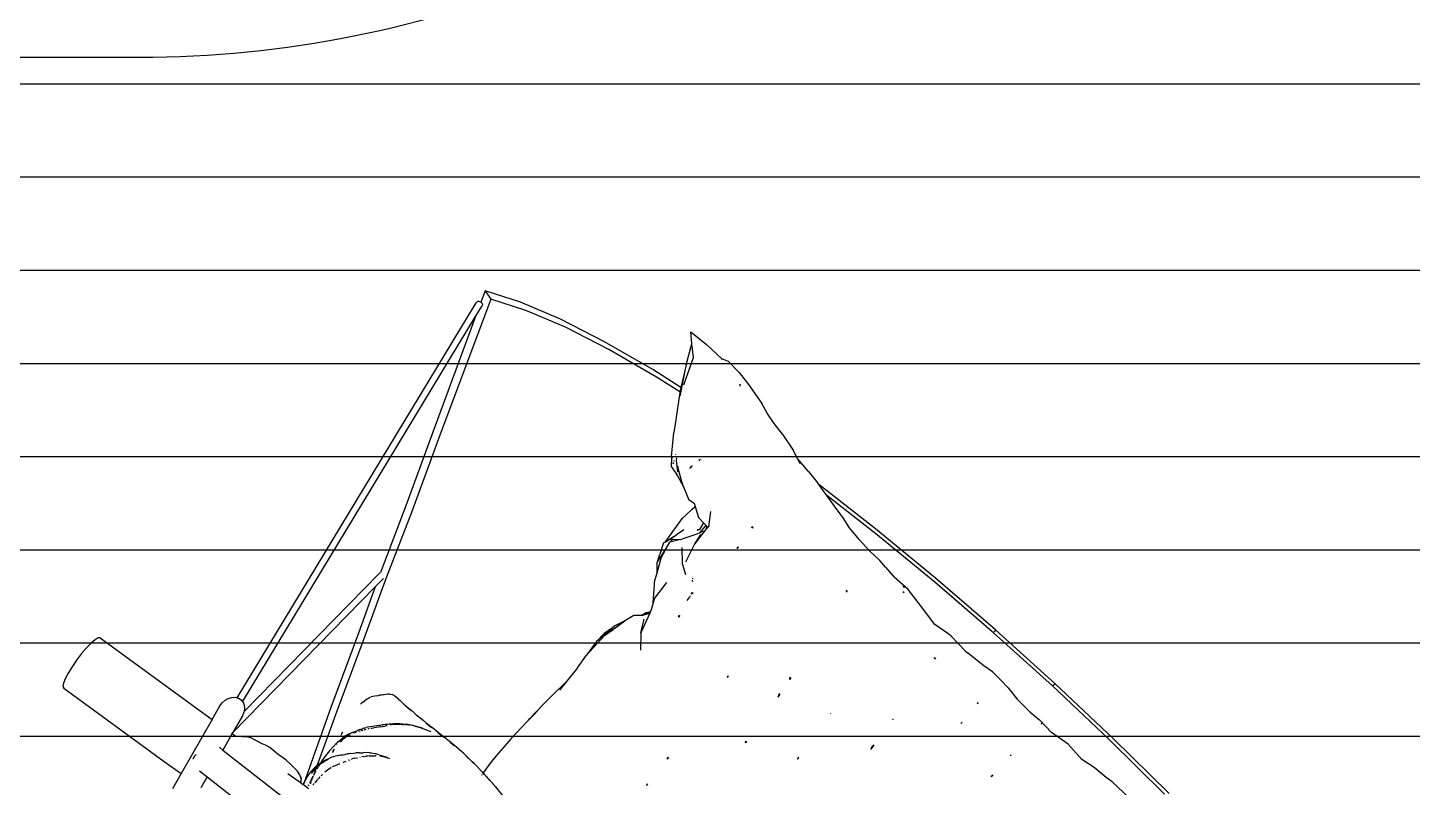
# Model space of a CAD drawing. Header units: millimetres. Extents: x -12551121 to 353735, y 112272 to 285506.
# Drawn here: x 95180 to 96573, y 175917 to 176681 of the extents above; entities that cross this region are included whole.
import ezdxf

# ---------------------------------------------------------------- set-up
doc = ezdxf.new("R2010")
doc.units = ezdxf.units.MM
doc.header["$MEASUREMENT"] = 0
doc.layers.add('+AT9-HATCH', color=8, linetype='Continuous')
doc.layers.add('+AT9_Hardscape', color=1, linetype='Continuous')

# ---------------------------------------------------------------- blocks, each defined once
blk = doc.blocks.new('hammock')
at = {"layer": '+AT9_Hardscape', "color": 1}
for p, q in [((-1014.5, -608), (-1018.7, -619.2)), ((-978.9, -619.4), (-1014.5, -608)), ((-1014.5, -608), (-1008.6, -616.5)), ((-1263.8, -1017.4), (-1023.4, -619.9)), ((-1008.6, -616.5), (-1061.3, -757)), ((-1024.1, -633.8), (-1017.6, -623.2)), ((-1023.4, -619.9), (-1023, -619.3)), ((-1023, -619.3), (-1022.3, -618.8)), ((-1022.3, -618.8), (-1021.6, -618.5)), ((-1021.6, -618.5), (-1020.7, -618.5)), ((-1020.7, -618.5), (-1019.9, -618.6)), ((-1019.9, -618.6), (-1019.1, -618.9)), ((-1019.1, -618.9), (-1018.7, -619.2)), ((-1018.7, -619.2), (-1018.4, -619.4)), ((-1018.4, -619.4), (-1017.8, -620.1)), ((-1017.8, -620.1), (-1017.4, -620.9)), ((-1017.3, -622.4), (-1017.6, -623.2)), ((-1017.4, -620.9), (-1017.3, -621.6)), ((-1017.3, -621.6), (-1017.3, -622.4)), ((-973.4, -627.8), (-1008.6, -616.5)), ((-938.8, -636.4), (-978.9, -619.4)), ((-1258.4, -1021.4), (-1024.1, -633.8)), ((-1024.1, -633.8), (-1067.1, -750)), ((-933.8, -644.6), (-973.4, -627.8)), ((-894.3, -659.1), (-938.8, -636.4)), ((-889.9, -667), (-933.8, -644.6)), ((-807.7, -649.3), (-791.9, -661.8)), ((-806.4, -661.3), (-807.7, -649.3)), ((-845.8, -687.2), (-894.3, -659.1)), ((-842, -694.7), (-889.9, -667)), ((-812.2, -682.5), (-806.4, -661.3)), ((-805, -675.1), (-806.4, -661.3)), ((-791.9, -661.8), (-776.7, -676.1)), ((-814.6, -702.4), (-805, -675.1)), ((-776.9, -676.1), (-776.8, -676.1)), ((-776.8, -676.1), (-776.2, -677.2)), ((-776.7, -676.1), (-769.9, -678.8)), ((-776.7, -676.1), (-776.1, -677.2)), ((-758.9, -690.2), (-769.9, -678.8)), ((-817.5, -705.2), (-845.8, -687.2)), ((-818.6, -709.7), (-842, -694.7)), ((-813.2, -686.9), (-818.5, -713.8)), ((-813.2, -686.9), (-817.5, -705.2)), ((-812.2, -682.5), (-813.2, -686.5)), ((-813.2, -686.5), (-813.2, -686.9)), ((-758.9, -690.2), (-749.6, -702.2)), ((-818.7, -710.1), (-823.1, -739.6)), ((-818.6, -709.7), (-818.7, -710.1)), ((-817.5, -705.2), (-818.6, -709.7)), ((-758.3, -703.3), (-758.4, -703.7)), ((-758, -703.6), (-758.4, -703.7)), ((-758.1, -701.8), (-758.3, -703.3)), ((-758.3, -703.3), (-758, -703.6)), ((-758, -703.6), (-758.1, -701.8)), ((-749.6, -702.2), (-736.3, -721.3)), ((-730.7, -731), (-736.3, -721.3)), ((-723.6, -741.4), (-730.7, -731)), ((-1067.1, -750), (-1094.3, -824.4)), ((-827.1, -774.7), (-824.6, -750.4)), ((-823.1, -739.6), (-824.6, -750.4)), ((-715.4, -752.3), (-723.6, -741.4)), ((-1061.3, -757), (-1088.6, -830.9)), ((-715.4, -752.3), (-715.4, -752.4)), ((-715.1, -752.7), (-715.4, -752.3)), ((-715.1, -752.7), (-715.4, -752.4)), ((-715.4, -752.4), (-715.3, -752.5)), ((-715.1, -752.7), (-715.3, -752.5)), ((-715.1, -752.7), (-704.6, -768.1)), ((-827.1, -775.9), (-827.5, -784.6)), ((-827.1, -774.7), (-827.1, -775.9)), ((-826.3, -777.1), (-827.1, -774.7)), ((-827.1, -774.7), (-826.7, -776.3)), ((-826.7, -776.3), (-827.1, -775.9)), ((-826.3, -777.1), (-826.7, -776.3)), ((-824.6, -779), (-824.5, -778.6)), ((-824.2, -779.1), (-824.3, -779.4)), ((-822.6, -772.7), (-822.5, -772.3)), ((-822.2, -774.9), (-822.4, -775.4)), ((-822.1, -775.9), (-822.3, -777.5)), ((-821.8, -777.8), (-822.3, -777.7)), ((-822.3, -777.7), (-821.8, -777.8)), ((-822.2, -778.4), (-821, -789.9)), ((-798.9, -779.1), (-798.8, -777.7)), ((-798.1, -776.9), (-797.9, -777.6)), ((-700.2, -776.6), (-704.6, -768.1)), ((-689.4, -789.3), (-700.2, -776.6)), ((-697.5, -781.9), (-700.2, -776.6)), ((-827.5, -784.6), (-823.3, -790.5)), ((-825.6, -781.9), (-825.4, -781.6)), ((-825.4, -781.8), (-825.5, -782.1)), ((-825.2, -780.9), (-825.2, -780.7)), ((-825.1, -781.1), (-825.1, -781.2)), ((-823.6, -789.5), (-823.5, -789.6)), ((-823.3, -790.5), (-821, -794.1)), ((-821.7, -791.9), (-821.7, -791.9)), ((-821.3, -792.4), (-821, -792.8)), ((-821, -793.8), (-821.1, -793.7)), ((-821, -784.4), (-821, -785.9)), ((-821, -784.4), (-820.8, -784.9)), ((-820.8, -786), (-821, -785.9)), ((-820.8, -784.9), (-820.8, -786)), ((-820.8, -784.9), (-820.5, -786.1)), ((-820.8, -786), (-820.8, -786.4)), ((-820.5, -786.1), (-820.8, -786)), ((-820.5, -786.1), (-820.2, -787.4)), ((-820.2, -787.4), (-817, -799.8)), ((-808.6, -786.4), (-808.2, -785.6)), ((-808.3, -786.3), (-808.6, -786.4)), ((-808.2, -785.6), (-808.3, -786.3)), ((-807.9, -785.9), (-808.3, -786.3)), ((-806.5, -784.6), (-808.2, -785.6)), ((-808.2, -785.6), (-807.9, -785.9)), ((-806.4, -784.6), (-807.9, -785.9)), ((-807, -784.6), (-806.5, -784.6)), ((-806.5, -784.2), (-806.1, -784.4)), ((-806.1, -784.4), (-806.5, -784.6)), ((-806.5, -784.6), (-806.4, -784.6)), ((-806, -784.3), (-806.4, -784.1)), ((-806.1, -784.4), (-806.4, -784.6)), ((-689.4, -789.3), (-679.7, -801.6)), ((-821, -794.1), (-814.8, -805.3)), ((-817, -799.8), (-814.8, -805.3)), ((-814.8, -805.3), (-809.6, -818.2)), ((-678.7, -802.9), (-679.7, -801.6)), ((-621.9, -847.3), (-678.7, -802.9)), ((-671.7, -812.6), (-678.7, -802.9)), ((-803.9, -822.3), (-809.6, -818.2)), ((-670.8, -813.8), (-671.7, -812.6)), ((-621.6, -852.3), (-670.8, -813.8)), ((-663.1, -824.6), (-670.8, -813.8)), ((-1094.3, -824.4), (-1119.7, -891.3)), ((-1088.6, -830.9), (-1113.9, -896.6)), ((-811.9, -832.9), (-816, -836.7)), ((-806.1, -827.5), (-811.9, -832.9)), ((-806.1, -827.5), (-803.7, -825.3)), ((-803.7, -825.3), (-804, -826.3)), ((-803.9, -822.3), (-803.4, -823.9)), ((-803.4, -823.9), (-803.7, -825.3)), ((-803.7, -825.3), (-803.2, -824.8)), ((-803.4, -823.9), (-803.2, -824.8)), ((-803.2, -824.8), (-800, -836.1)), ((-787.8, -829.9), (-789.9, -845.3)), ((-654.4, -836.2), (-663.1, -824.6)), ((-828.1, -853.4), (-816, -836.7)), ((-814.6, -848.5), (-822.1, -853.3)), ((-801, -848.2), (-798.8, -848.1)), ((-801, -848.2), (-800.8, -848.6)), ((-798.8, -848.1), (-800.8, -848.6)), ((-800.8, -848.6), (-800.6, -848.9)), ((-798.8, -848.1), (-800.6, -848.9)), ((-794.9, -841.4), (-800, -836.1)), ((-794.9, -841.4), (-798.8, -848.1)), ((-798.6, -851.4), (-792.9, -844.6)), ((-798.6, -851.4), (-792.9, -844.6)), ((-793.5, -849.5), (-798.6, -851.4)), ((-793.5, -849.5), (-797.3, -853.9)), ((-792.8, -843.4), (-794.9, -841.4)), ((-792.4, -848.2), (-793.5, -849.5)), ((-792.8, -843.4), (-792.9, -844.6)), ((-792.9, -844.6), (-792.3, -843.9)), ((-792.9, -844.6), (-792.9, -844.6)), ((-792.3, -843.9), (-792.8, -843.4)), ((-791.5, -844.8), (-792.4, -848.2)), ((-790.4, -845.9), (-792.4, -848.2)), ((-791.5, -844.8), (-792.3, -843.9)), ((-790.4, -845.9), (-791.5, -844.8)), ((-789.9, -845.3), (-790.4, -845.9)), ((-745.7, -844.9), (-746.5, -846.2)), ((-745.5, -846.7), (-746.5, -846.2)), ((-745.7, -844.9), (-745.5, -846.7)), ((-648.1, -846.4), (-654.4, -836.2)), ((-638.2, -858), (-648.1, -846.4)), ((-561.6, -896.9), (-621.9, -847.3)), ((-835, -861.6), (-838.6, -872.8)), ((-835, -861.6), (-833, -860.4)), ((-833.1, -860.5), (-833, -860.4)), ((-833, -860.4), (-822.1, -853.3)), ((-833, -860.4), (-828.1, -853.4)), ((-832.3, -867.3), (-828.7, -860.9)), ((-825, -855.3), (-830.5, -859)), ((-828.7, -860.9), (-826.1, -858)), ((-818, -858.2), (-828.7, -860.9)), ((-828.4, -857.7), (-825.9, -857.7)), ((-826.1, -858), (-825.9, -857.7)), ((-826.1, -858), (-825.8, -857.7)), ((-825.9, -857.7), (-818, -858.2)), ((-825.8, -857.7), (-818, -858.2)), ((-818, -858.2), (-815.7, -857.6)), ((-801.7, -852.6), (-815.7, -857.6)), ((-812.7, -880.7), (-803.7, -862.5)), ((-803.7, -862.5), (-797.6, -853.1)), ((-797.3, -853.9), (-803.7, -862.5)), ((-798.6, -851.4), (-801.7, -852.6)), ((-798.6, -851.4), (-798.6, -851.4)), ((-627.9, -869.4), (-638.2, -858)), ((-562.3, -901), (-621.6, -852.3)), ((-837.9, -877.3), (-841.9, -891.9)), ((-841.2, -880.5), (-832.3, -867.3)), ((-841.2, -880.5), (-838.6, -872.8)), ((-837.9, -877.3), (-832.3, -867.3)), ((-816.5, -866.1), (-816.4, -882.3)), ((-760.1, -865.6), (-761.3, -867.3)), ((-760, -866.2), (-761.3, -867.3)), ((-759.6, -865.8), (-760.1, -865.6)), ((-760, -866.2), (-760.1, -865.6)), ((-759.6, -865.8), (-760, -866.2)), ((-617.3, -879.3), (-627.9, -869.4)), ((-1120.4, -891.7), (-1119.7, -891.3)), ((-841.7, -881.2), (-841.9, -891.9)), ((-841.7, -881.2), (-841.2, -880.5)), ((-816.4, -882.3), (-812.9, -893.3)), ((-611.9, -885.9), (-617.3, -879.3)), ((-611.9, -885.9), (-603.2, -896.1)), ((-1257, -1031.2), (-1121, -892.3)), ((-1113.9, -896.6), (-1136.6, -958.2)), ((-1125, -905.8), (-1116.6, -897.3)), ((-1121, -892.3), (-1120.4, -891.7)), ((-845.3, -921.8), (-843.7, -898.6)), ((-832.2, -901.4), (-844, -917.2)), ((-841.9, -891.9), (-843.7, -898.6)), ((-805.9, -896.6), (-806, -896.6)), ((-805.9, -897.1), (-806, -897.6)), ((-806, -899.9), (-805.9, -899.1)), ((-805.9, -900.2), (-806, -900.3)), ((-805.9, -895), (-805.9, -895)), ((-588.8, -908.4), (-603.2, -896.1)), ((-502.8, -952.3), (-562.3, -901)), ((-501.2, -949.1), (-561.6, -896.9)), ((-1268.3, -1052.2), (-1125, -905.8)), ((-1125, -905.8), (-1141.9, -952.4)), ((-844, -917.2), (-845.3, -921.8)), ((-811.3, -919.5), (-809.1, -916.8)), ((-808.6, -916.1), (-809.7, -917.1)), ((-808.4, -915.9), (-808.3, -914.9)), ((-807.2, -913.2), (-806, -911.3)), ((-806, -912.5), (-807.2, -913.2)), ((-806, -911.3), (-805.4, -911.9)), ((-806, -912.5), (-806, -911.3)), ((-805.4, -911.9), (-806, -912.5)), ((-651.3, -909.1), (-650.4, -909.9)), ((-651.2, -909.6), (-650.4, -910.2)), ((-650.4, -910.3), (-651.2, -909.7)), ((-650.4, -911), (-651.2, -910.5)), ((-594.3, -910.5), (-593, -911.3)), ((-593.9, -905.3), (-592.9, -906.5)), ((-592.9, -905.9), (-593.9, -905.3)), ((-592.9, -905.9), (-592.9, -906.5)), ((-575.5, -926), (-588.8, -908.4)), ((-848.9, -932.4), (-857.8, -952)), ((-852.8, -931.8), (-854.8, -933.4)), ((-850.2, -931.8), (-854.8, -933.4)), ((-849.3, -931.3), (-852.8, -931.8)), ((-852.4, -933.4), (-850.2, -931.8)), ((-852.4, -933.4), (-848.9, -932.4)), ((-849.3, -931.3), (-849.7, -931.6)), ((-849.7, -931.6), (-848.5, -931.4)), ((-848.1, -930.6), (-849.3, -931.3)), ((-848.4, -931.2), (-849.3, -931.3)), ((-848.5, -931.4), (-848.9, -932.4)), ((-848.4, -931.2), (-848.5, -931.4)), ((-848.1, -930.6), (-848.4, -931.2)), ((-847.4, -928.9), (-848.1, -930.6)), ((-845.3, -921.8), (-847.4, -928.9)), ((-562.1, -943.5), (-575.5, -926)), ((-883.9, -945.1), (-886.3, -947.1)), ((-885.3, -946.4), (-885.4, -946.5)), ((-885, -948), (-880.6, -944.8)), ((-884.6, -947.8), (-880.4, -944.7)), ((-874, -939.9), (-883.9, -945.1)), ((-880.6, -944.8), (-874, -939.9)), ((-880.6, -944.8), (-880.4, -944.7)), ((-880.4, -944.7), (-874.1, -940.1)), ((-873.8, -940), (-874.1, -940.1)), ((-874, -939.9), (-873.8, -940)), ((-864.8, -934.7), (-873.8, -940)), ((-858, -934.6), (-864.8, -934.7)), ((-854.8, -933.4), (-858, -934.6)), ((-856.6, -934.6), (-858, -934.6)), ((-857.8, -952), (-854.6, -938.3)), ((-856.6, -934.6), (-855.8, -934.4)), ((-854.8, -933.4), (-855.8, -934.4)), ((-855.8, -934.4), (-852.4, -933.4)), ((-818.9, -934.7), (-820.4, -935.2)), ((-820.4, -935.2), (-819.2, -936.1)), ((-818.9, -934.7), (-819.2, -936.1)), ((-549.2, -952.8), (-562.1, -943.5)), ((-1406.8, -958.9), (-1410.8, -962.3)), ((-1403.7, -957), (-1406.8, -958.9)), ((-1401.7, -956.9), (-1403.7, -957)), ((-1401.7, -956.9), (-1301, -1030.4)), ((-1141.9, -952.4), (-1169.6, -1027.1)), ((-1136.6, -958.2), (-1163.7, -1030.7)), ((-912.5, -974.4), (-894.3, -954.8)), ((-902.5, -960.6), (-912.5, -974.4)), ((-886.3, -947.1), (-902.5, -960.6)), ((-894.7, -952.7), (-902.5, -960.6)), ((-886.3, -947.1), (-894.7, -952.7)), ((-894.3, -954.8), (-893.3, -954.1)), ((-893.3, -954.1), (-885.7, -948.6)), ((-893.3, -954.1), (-885.9, -948.7)), ((-889.3, -950.2), (-889.4, -950.3)), ((-889.2, -950.2), (-889.3, -950.2)), ((-888.9, -949.9), (-889.2, -950)), ((-889.1, -950.1), (-889.2, -950.2)), ((-888.4, -949.3), (-888.1, -949.1)), ((-887.2, -948.2), (-887.7, -948.7)), ((-885.9, -948.7), (-885.7, -948.5)), ((-885.7, -948.6), (-885.9, -948.7)), ((-885.7, -948.5), (-885, -948)), ((-885.5, -948.4), (-885.7, -948.5)), ((-885.7, -948.6), (-885.5, -948.4)), ((-885.7, -948.6), (-885.7, -948.6)), ((-885.4, -948.4), (-885.5, -948.4)), ((-885.4, -948.4), (-884.7, -947.9)), ((-884.7, -947.9), (-885, -948)), ((-884.6, -947.8), (-884.7, -947.9)), ((-857.8, -952), (-858.2, -969.6)), ((-545.6, -955.4), (-549.2, -952.8)), ((-545.6, -955.4), (-531.5, -970.1)), ((-443.9, -1005.4), (-502.8, -952.3)), ((-501.2, -949.1), (-502.4, -951.5)), ((-441.3, -1003.1), (-501.2, -949.1)), ((-1420.4, -972.9), (-1425.4, -979.4)), ((-1415.5, -967.1), (-1420.4, -972.9)), ((-1410.8, -962.3), (-1415.5, -967.1)), ((-921.6, -987.4), (-912.5, -974.4)), ((-531.5, -970.1), (-529.3, -972.3)), ((-531.5, -970.1), (-529.8, -971.9)), ((-529.3, -972.3), (-529.8, -971.9)), ((-513, -985.3), (-529.3, -972.3)), ((-1429.9, -986.1), (-1433.8, -992.5)), ((-1425.4, -979.4), (-1429.9, -986.1)), ((-921.6, -987.4), (-932.6, -1001)), ((-562.7, -976.9), (-562.9, -977.3)), ((-561.5, -978.6), (-562.9, -977.3)), ((-562.7, -976.9), (-561.5, -978.6)), ((-504, -991.4), (-513, -985.3)), ((-1436.8, -998.2), (-1438.6, -1002.8)), ((-1433.8, -992.5), (-1436.8, -998.2)), ((-947, -1015.2), (-932.6, -1001)), ((-932.6, -1001), (-939.6, -1009.7)), ((-769.9, -995.2), (-771, -996.5)), ((-771, -996.5), (-769.9, -996.4)), ((-769.9, -996.4), (-769.9, -995.2)), ((-707, -997.5), (-707.9, -997.1)), ((-707.9, -998.9), (-707.9, -997.1)), ((-707, -997.5), (-707.9, -998.9)), ((-496.2, -999.2), (-504, -991.4)), ((-496.2, -999.2), (-488.4, -1007.4)), ((-1438.6, -1002.8), (-1439.2, -1006.1)), ((-1439.2, -1006.1), (-1438.4, -1007.7)), ((-1438.4, -1007.7), (-1337.3, -1081.5)), ((-1130.3, -1016.8), (-1129, -1016.4)), ((-1127.6, -1016), (-1129, -1016.4)), ((-1125.4, -1015.6), (-1127.6, -1016)), ((-1123, -1015.3), (-1125.4, -1015.6)), ((-1123, -1015.3), (-1120.7, -1014.9)), ((-1118.6, -1014.6), (-1120.7, -1014.9)), ((-1117.3, -1014.5), (-1118.6, -1014.6)), ((-1116.2, -1014.3), (-1117.3, -1014.5)), ((-1114, -1014.1), (-1116.2, -1014.3)), ((-1112.3, -1013.8), (-1114, -1014.1)), ((-1110.2, -1013.8), (-1112.3, -1013.8)), ((-1110.2, -1013.8), (-1108, -1014.2)), ((-1106, -1015.1), (-1108, -1014.2)), ((-1105.2, -1015.8), (-1106, -1015.1)), ((-1101.3, -1019.1), (-1105.2, -1015.8)), ((-947, -1015.2), (-955.3, -1023.6)), ((-718.6, -1013.5), (-720.1, -1016.7)), ((-718, -1013.7), (-720.1, -1016.7)), ((-718, -1013.7), (-718.6, -1013.5)), ((-488.4, -1007.4), (-479.3, -1018.6)), ((-481.7, -1016.2), (-479.3, -1018.6)), ((-443.9, -1005.4), (-441.9, -1003.7)), ((-386.4, -1059.7), (-443.9, -1005.4)), ((-382.7, -1058.3), (-441.3, -1003.1)), ((-1301, -1030.4), (-1288.9, -1039.1)), ((-1288.9, -1039.1), (-1281.2, -1025.6)), ((-1281.7, -1026.8), (-1281.2, -1025.6)), ((-1281.2, -1025.6), (-1279, -1022.5)), ((-1279, -1022.5), (-1276.1, -1019.9)), ((-1276.1, -1019.9), (-1272.8, -1018)), ((-1272.8, -1018), (-1269.3, -1017)), ((-1269.3, -1017), (-1265.8, -1016.9)), ((-1265.8, -1016.9), (-1263.8, -1017.4)), ((-1263.8, -1017.4), (-1262.6, -1017.7)), ((-1262.6, -1017.7), (-1260, -1019.4)), ((-1260, -1019.4), (-1258.4, -1021.4)), ((-1258.4, -1021.4), (-1258, -1021.9)), ((-1258, -1021.9), (-1256.8, -1024.9)), ((-1256.5, -1028.3), (-1257, -1031.2)), ((-1256.8, -1024.9), (-1256.5, -1028.3)), ((-1169.6, -1027.1), (-1197, -1103.5)), ((-1139.9, -1023.7), (-1139.2, -1023)), ((-1138.7, -1022.5), (-1139.2, -1023)), ((-1138.5, -1022.4), (-1136.2, -1020.7)), ((-1136.2, -1020.7), (-1135.9, -1020.4)), ((-1135.9, -1020.4), (-1133.7, -1018.9)), ((-1133.7, -1018.9), (-1133.3, -1018.7)), ((-1133.7, -1018.9), (-1133.7, -1018.9)), ((-1133.3, -1018.7), (-1133, -1018.5)), ((-1133, -1018.5), (-1131.9, -1017.7)), ((-1131.9, -1017.7), (-1131.7, -1017.6)), ((-1131.7, -1017.6), (-1131.6, -1017.6)), ((-1131.6, -1017.6), (-1131.1, -1017.3)), ((-1131.1, -1017.3), (-1130.6, -1017)), ((-1130.6, -1017), (-1130.3, -1016.8)), ((-1101.3, -1019.1), (-1100.1, -1020.2)), ((-1100.1, -1020.2), (-1095.8, -1024)), ((-1095.8, -1024), (-1094.2, -1025.3)), ((-1094.2, -1025.3), (-1088.8, -1030.1)), ((-1088.8, -1030.1), (-1092.9, -1027.2)), ((-1087, -1031.4), (-1088.8, -1030.1)), ((-955.3, -1023.6), (-969.7, -1038.6)), ((-969.7, -1038.6), (-961.5, -1030.3)), ((-519.2, -1022.2), (-519.6, -1022.8)), ((-518.8, -1023.3), (-519.6, -1022.8)), ((-519.2, -1022.2), (-518.8, -1023.3)), ((-479.3, -1018.6), (-466.1, -1031.7)), ((-1288.9, -1039.1), (-1320.2, -1093.7)), ((-1288.9, -1039.1), (-1288.8, -1039.1)), ((-1258.7, -1035.4), (-1268.3, -1052.2)), ((-1258.7, -1035.4), (-1259.4, -1036.4)), ((-1257.2, -1031.9), (-1258.7, -1035.4)), ((-1257, -1031.2), (-1257.2, -1031.9)), ((-1163.7, -1030.7), (-1183.5, -1085.2)), ((-1117.5, -1044.6), (-1119.3, -1044.9)), ((-1114.9, -1044.2), (-1117.5, -1044.6)), ((-1114.1, -1044.1), (-1114.9, -1044.2)), ((-1114.1, -1044.1), (-1110.9, -1043.6)), ((-1111.5, -1043.8), (-1114.1, -1044.1)), ((-1110.9, -1043.6), (-1106.5, -1043.3)), ((-1108, -1044.4), (-1110.5, -1044.8)), ((-1107.4, -1044.3), (-1103.2, -1044)), ((-1106.5, -1043.3), (-1105.8, -1043.2)), ((-1105.8, -1043.2), (-1100.4, -1043.3)), ((-1103.2, -1044), (-1097.9, -1044.1)), ((-1100.4, -1043.3), (-1094, -1043.9)), ((-1097.9, -1044.1), (-1095.5, -1044.3)), ((-1094.7, -1044.4), (-1091.5, -1044.7)), ((-1086.8, -1045.2), (-1094, -1043.9)), ((-1083.7, -1034.5), (-1087, -1031.4)), ((-1085.3, -1033.2), (-1083.7, -1034.5)), ((-1083.7, -1034.5), (-1078.4, -1038.6)), ((-1080.8, -1037.1), (-1080.7, -1037.1)), ((-1080.4, -1037.4), (-1080.7, -1037.1)), ((-1078.4, -1038.6), (-1076.4, -1040.3)), ((-1070.8, -1045.1), (-1076.4, -1040.3)), ((-1074.2, -1042.5), (-1068.4, -1047.1)), ((-1070.8, -1045.1), (-1074.2, -1042.5)), ((-988.2, -1058.2), (-972.9, -1042)), ((-972.9, -1042), (-963.8, -1032.7)), ((-972.9, -1042), (-970.8, -1039.8)), ((-970.8, -1039.8), (-969.7, -1038.6)), ((-666.9, -1033.2), (-667.2, -1033.5)), ((-667.1, -1033.5), (-667.2, -1033.6)), ((-667.2, -1033.6), (-667.2, -1033.5)), ((-667.1, -1033.5), (-667.2, -1033.5)), ((-666.9, -1033.2), (-667.1, -1033.5)), ((-604.3, -1039.3), (-604.4, -1039.5)), ((-604.4, -1039.5), (-604.3, -1039.3)), ((-604.2, -1039.2), (-604.3, -1039.3)), ((-604.2, -1039.2), (-604.3, -1039.3)), ((-604.3, -1039.3), (-604.3, -1039.3)), ((-535.4, -1042.4), (-535.9, -1043.2)), ((-535.9, -1043.2), (-535.3, -1042.4)), ((-535, -1042), (-535.4, -1042.4)), ((-535.4, -1042.4), (-535.4, -1042.5)), ((-535.3, -1042.4), (-535.4, -1042.4)), ((-535, -1042), (-535.3, -1042.4)), ((-466.1, -1031.7), (-457, -1039.6)), ((-457, -1039.6), (-444.9, -1052.4)), ((-454.6, -1043.6), (-455.2, -1043.1)), ((-454.7, -1043.6), (-455.2, -1043.1)), ((-454.6, -1043.6), (-454.7, -1043.6)), ((-1269, -1053.4), (-1278.4, -1069.9)), ((-1269, -1053.4), (-1268.3, -1052.2)), ((-1269, -1053.4), (-1264.8, -1056.3)), ((-1264.8, -1056.3), (-1266.3, -1056.2)), ((-1253.1, -1056.9), (-1264.8, -1056.3)), ((-1250, -1057.8), (-1253.1, -1056.9)), ((-1238.9, -1063.6), (-1250, -1057.8)), ((-1163.4, -1062.5), (-1157.5, -1057.5)), ((-1158.1, -1052.1), (-1159.8, -1055.4)), ((-1158.6, -1053.3), (-1158.1, -1052.1)), ((-1158.1, -1059.5), (-1153.1, -1055.7)), ((-1155.5, -1056), (-1157.5, -1057.5)), ((-1152, -1054.1), (-1155.5, -1056)), ((-1153.1, -1055.7), (-1150, -1054.2)), ((-1147.9, -1052.2), (-1152, -1054.1)), ((-1147.9, -1052.2), (-1143.7, -1050.5)), ((-1146.7, -1052.7), (-1143.9, -1051.7)), ((-1140.5, -1049.4), (-1143.7, -1050.5)), ((-1141.7, -1051), (-1140.1, -1050.5)), ((-1139.9, -1049.2), (-1140.5, -1049.4)), ((-1139.9, -1049.2), (-1138.7, -1048.8)), ((-1139.2, -1050.3), (-1137.5, -1049.8)), ((-1138.7, -1048.8), (-1137.9, -1048.5)), ((-1137.9, -1048.5), (-1137.5, -1048.3)), ((-1137.4, -1048.3), (-1137.5, -1048.3)), ((-1136.1, -1047.8), (-1137.4, -1048.3)), ((-1136.1, -1047.9), (-1137.4, -1048.3)), ((-1136.1, -1047.8), (-1135.9, -1047.8)), ((-1136.1, -1049.5), (-1136, -1049.5)), ((-1136, -1049.5), (-1134.2, -1049)), ((-1135.5, -1047.7), (-1135.9, -1047.8)), ((-1135.5, -1047.7), (-1134, -1047.3)), ((-1132.4, -1046.9), (-1134, -1047.3)), ((-1131.7, -1048.4), (-1132.6, -1048.6)), ((-1130.2, -1046.6), (-1132.4, -1046.9)), ((-1131.7, -1048.4), (-1131.2, -1048.3)), ((-1127.8, -1046.2), (-1130.2, -1046.6)), ((-1129.5, -1048), (-1128.6, -1047.8)), ((-1128.6, -1047.8), (-1126.5, -1047.5)), ((-1123.3, -1045.5), (-1127.8, -1046.2)), ((-1124, -1047.1), (-1126.5, -1047.5)), ((-1119.5, -1046.5), (-1124, -1047.1)), ((-1121.8, -1045.3), (-1123.3, -1045.5)), ((-1120.6, -1045.1), (-1121.8, -1045.3)), ((-1120.6, -1045.1), (-1119.3, -1044.9)), ((-1119.5, -1046.5), (-1118, -1046.3)), ((-1116.8, -1046.1), (-1118, -1046.3)), ((-1116.8, -1046.1), (-1115.5, -1045.8)), ((-1115.5, -1045.8), (-1113.7, -1045.4)), ((-1113.2, -1045.3), (-1113.7, -1045.4)), ((-1113.2, -1045.3), (-1113.1, -1045.3)), ((-1113, -1045.3), (-1112.9, -1045.2)), ((-1090.2, -1045), (-1092.1, -1044.6)), ((-1091.5, -1044.7), (-1092.1, -1044.6)), ((-1090.2, -1045), (-1091.5, -1044.7)), ((-1089.5, -1045.1), (-1090.2, -1045)), ((-1087.9, -1045.4), (-1088, -1045.4)), ((-1084.9, -1046), (-1087.9, -1045.4)), ((-1086.8, -1045.2), (-1078.7, -1047.6)), ((-1084.5, -1046.1), (-1084.9, -1046)), ((-1077.6, -1048.1), (-1084.9, -1046)), ((-1078.1, -1047.8), (-1078.7, -1047.6)), ((-1078.1, -1047.8), (-1077.6, -1048.1)), ((-1077.6, -1048.1), (-1077.3, -1048.2)), ((-1077.3, -1048.2), (-1077.2, -1048.2)), ((-1077.2, -1048.2), (-1071.8, -1050.4)), ((-1071.8, -1050.4), (-1071.8, -1050.4)), ((-1071.8, -1050.4), (-1070.1, -1051.1)), ((-1068.4, -1047.1), (-1070.8, -1045.1)), ((-1065.9, -1048.8), (-1070.8, -1045.1)), ((-1069.7, -1051.3), (-1070.1, -1051.1)), ((-1069.6, -1051.3), (-1069.7, -1051.3)), ((-1069.2, -1051.5), (-1069.6, -1051.3)), ((-1063.7, -1050.6), (-1065.9, -1048.8)), ((-1058, -1055.3), (-1063.7, -1050.6)), ((-1062.1, -1052.3), (-1055.5, -1057.4)), ((-1058, -1055.3), (-1062.1, -1052.3)), ((-1053.5, -1058.7), (-1058, -1055.3)), ((-1055.5, -1057.4), (-1058, -1055.3)), ((-1055.3, -1057.5), (-1055.5, -1057.4)), ((-988.2, -1058.2), (-1003.2, -1075.5)), ((-428.1, -1063.9), (-444.9, -1052.4)), ((-326.4, -1113.8), (-382.7, -1058.3)), ((-1281.8, -1067.2), (-1278.4, -1069.9)), ((-1278.4, -1069.9), (-993.9, -1291.8)), ((-1235.5, -1065.1), (-1238.9, -1063.6)), ((-1231.2, -1067.5), (-1235.5, -1065.1)), ((-1222.2, -1074.6), (-1231.2, -1067.5)), ((-1171.1, -1070.6), (-1176.4, -1077.6)), ((-1163.6, -1062.6), (-1171.1, -1070.6)), ((-1167.4, -1071), (-1168.3, -1072.3)), ((-1167.4, -1071), (-1168, -1072.3)), ((-1167.4, -1071), (-1168, -1072.3)), ((-1167.4, -1071), (-1167.9, -1072.2)), ((-1167.3, -1070.9), (-1167.4, -1070.9)), ((-1167.4, -1070.9), (-1167.4, -1071)), ((-1167.3, -1070.9), (-1167.2, -1070.7)), ((-1167.3, -1070.9), (-1167.3, -1070.9)), ((-1167.2, -1070.7), (-1166, -1069)), ((-1167.1, -1070.5), (-1167.2, -1070.7)), ((-1167.2, -1070.7), (-1167.2, -1070.7)), ((-1166.7, -1069.6), (-1167.1, -1070.5)), ((-1166.7, -1069.6), (-1166.6, -1069.5)), ((-1163.6, -1062.7), (-1164.4, -1064.6)), ((-1163.4, -1062.5), (-1163.6, -1062.7)), ((-1163.6, -1062.6), (-1163.4, -1062.5)), ((-1163, -1061.6), (-1163.4, -1062.5)), ((-1158.3, -1059.6), (-1160.4, -1062)), ((-1158.3, -1059.6), (-1158.1, -1059.5)), ((-1158.1, -1059.5), (-1157.7, -1059)), ((-1053.5, -1058.7), (-1053.3, -1058.9)), ((-1053.3, -1058.9), (-1052.7, -1059.4)), ((-1052.7, -1059.4), (-1052.3, -1059.8)), ((-1045.2, -1065.4), (-1052.3, -1059.8)), ((-1050, -1061.7), (-1050.3, -1061.5)), ((-1050, -1061.7), (-1049.6, -1062.1)), ((-1049.6, -1062.1), (-1049.5, -1062.1)), ((-1049.3, -1062.3), (-1045.7, -1065.4)), ((-1049.3, -1062.3), (-1049.3, -1062.3)), ((-1045.7, -1065.4), (-1045.7, -1065.4)), ((-1036, -1073.5), (-1045.2, -1065.4)), ((-752.9, -1062.6), (-751.6, -1060.9)), ((-751.5, -1061.9), (-752.9, -1062.6)), ((-752.1, -1061.5), (-751.5, -1061.9)), ((-751.5, -1061.9), (-751.6, -1060.9)), ((-626.5, -1068.9), (-624.9, -1065.7)), ((-624.8, -1066.7), (-626.5, -1068.9)), ((-623.6, -1065.2), (-624.9, -1065.7)), ((-624.9, -1065.7), (-624.8, -1066.7)), ((-623.6, -1065.2), (-624.8, -1066.7)), ((-414.3, -1079.4), (-428.1, -1063.9)), ((-331, -1114.3), (-386.4, -1059.7)), ((-1337.3, -1081.5), (-1320.2, -1093.7)), ((-1308.5, -1079.1), (-1308.6, -1079.2)), ((-1306.8, -1076.2), (-1308.5, -1079.1)), ((-1305.3, -1074.3), (-1306.8, -1076.2)), ((-1218.6, -1077), (-1222.2, -1074.6)), ((-1214.5, -1080.2), (-1218.6, -1077)), ((-1210.1, -1084.3), (-1214.5, -1080.2)), ((-1206.1, -1088.2), (-1210.1, -1084.3)), ((-1185, -1086.9), (-1184.4, -1086)), ((-1184.4, -1086), (-1183.7, -1085.4)), ((-1183.8, -1086), (-1184.4, -1087.6)), ((-1183.8, -1086), (-1184.2, -1086.3)), ((-1181.6, -1085.1), (-1184.1, -1087.3)), ((-1183.8, -1086), (-1184.1, -1086.2)), ((-1183.8, -1086), (-1183.5, -1085.2)), ((-1183.7, -1085.9), (-1183.8, -1086)), ((-1182.2, -1084.6), (-1183.7, -1085.9)), ((-1183.7, -1085.4), (-1183.5, -1085.2)), ((-1183.5, -1085.2), (-1183.2, -1084.9)), ((-1182.5, -1084.3), (-1183.2, -1084.9)), ((-1182.5, -1084.3), (-1180.8, -1083.4)), ((-1180.4, -1083.4), (-1182.2, -1084.6)), ((-1181.3, -1085), (-1182, -1086.1)), ((-1181.6, -1085.1), (-1181.3, -1085)), ((-1180.4, -1083.4), (-1181.3, -1084.8)), ((-1181.3, -1084.8), (-1180.9, -1084.6)), ((-1181.3, -1084.8), (-1181.3, -1085)), ((-1179.2, -1083.4), (-1180.9, -1084.6)), ((-1180.9, -1084.6), (-1180.1, -1083.9)), ((-1180.2, -1083.1), (-1180.8, -1083.4)), ((-1179.3, -1082.7), (-1180.4, -1083.4)), ((-1180.2, -1083.1), (-1180.4, -1083.4)), ((-1178.9, -1080.9), (-1180.2, -1083.1)), ((-1179.9, -1082.9), (-1180.2, -1083.1)), ((-1180.1, -1083.9), (-1179.3, -1083.4)), ((-1179.9, -1082.9), (-1179.3, -1082.7)), ((-1178.4, -1082.1), (-1179.3, -1082.7)), ((-1179.3, -1082.7), (-1178.9, -1082.5)), ((-1176.4, -1077.6), (-1178.9, -1080.9)), ((-1176.9, -1081.6), (-1178.9, -1082.5)), ((-1175, -1080.1), (-1178.4, -1082.1)), ((-1178.4, -1082.8), (-1176.5, -1081.4)), ((-1176.5, -1081.4), (-1178, -1082.3)), ((-1176.9, -1081.6), (-1176.5, -1081.4)), ((-1176.8, -1081.3), (-1174.1, -1079.8)), ((-1176.5, -1081.4), (-1176.2, -1081.2)), ((-1176.1, -1081.2), (-1176.2, -1081.2)), ((-1176, -1081), (-1176.1, -1081.2)), ((-1175.8, -1080.9), (-1176, -1081)), ((-1175.6, -1080.9), (-1175.8, -1080.9)), ((-1175.4, -1080.7), (-1175.6, -1080.9)), ((-1174.9, -1080.4), (-1175.4, -1080.7)), ((-1172.2, -1078.8), (-1175, -1080.1)), ((-1172.7, -1079.1), (-1174.9, -1080.4)), ((-1174.5, -1080.1), (-1174.9, -1080.4)), ((-1174.3, -1080), (-1174.5, -1080.1)), ((-1174.2, -1080), (-1174.3, -1080)), ((-1174.2, -1080), (-1172.7, -1079.1)), ((-1173.7, -1079.6), (-1174.1, -1079.8)), ((-1174.1, -1079.8), (-1174.1, -1079.8)), ((-1173.7, -1079.6), (-1172.7, -1079.1)), ((-1172.7, -1079.1), (-1172.2, -1078.8)), ((-1171.4, -1078.4), (-1172.2, -1078.7)), ((-1172.2, -1078.7), (-1172.2, -1078.8)), ((-1170.8, -1078.1), (-1171.4, -1078.4)), ((-1168.8, -1077.1), (-1170.8, -1078.1)), ((-1170.2, -1077.8), (-1170.8, -1078.1)), ((-1168.8, -1077.1), (-1170.2, -1077.8)), ((-1167.5, -1076.7), (-1168.8, -1077.1)), ((-1165.7, -1085.8), (-1168.2, -1086.9)), ((-1167.5, -1076.7), (-1166.7, -1076.5)), ((-1166.7, -1076.5), (-1165.3, -1076.1)), ((-1162.8, -1084.6), (-1165.4, -1085.7)), ((-1163.3, -1075.6), (-1165.3, -1076.1)), ((-1161.8, -1075.3), (-1163.3, -1075.6)), ((-1161, -1083.8), (-1162.7, -1084.5)), ((-1161.8, -1075.3), (-1159.7, -1074.9)), ((-1161, -1083.8), (-1160.8, -1083.7)), ((-1159.7, -1074.9), (-1157.3, -1074.6)), ((-1157.3, -1074.6), (-1155.5, -1074.3)), ((-1157.2, -1082.3), (-1156.5, -1082.1)), ((-1154.6, -1081.4), (-1156.5, -1082.1)), ((-1155, -1074.2), (-1155.5, -1074.3)), ((-1155, -1074.2), (-1153.2, -1073.9)), ((-1151.2, -1073.7), (-1153.2, -1073.9)), ((-1151.6, -1080.2), (-1151.8, -1080.2)), ((-1151.6, -1080.2), (-1150.7, -1079.8)), ((-1149.8, -1073.5), (-1151.2, -1073.7)), ((-1149.8, -1073.5), (-1146.9, -1073.1)), ((-1148.8, -1079), (-1148.3, -1078.9)), ((-1147, -1078.5), (-1148.3, -1078.9)), ((-1145.5, -1078.1), (-1147, -1078.5)), ((-1146.9, -1073.1), (-1144.7, -1072.9)), ((-1145.5, -1078.1), (-1143.4, -1077.8)), ((-1143.5, -1072.9), (-1144.7, -1072.9)), ((-1140.8, -1072.8), (-1143.5, -1072.9)), ((-1143.4, -1077.8), (-1142.9, -1077.7)), ((-1140.8, -1072.8), (-1137.2, -1072.6)), ((-1140.2, -1077.2), (-1140.6, -1077.3)), ((-1136.6, -1076.6), (-1138.4, -1076.9)), ((-1134.1, -1072.4), (-1137.2, -1072.6)), ((-1136.6, -1076.6), (-1136, -1076.5)), ((-1135.4, -1076.4), (-1135.2, -1076.4)), ((-1135.2, -1076.4), (-1134, -1076.2)), ((-1130.4, -1072.7), (-1134.1, -1072.4)), ((-1132.8, -1076), (-1134, -1076.2)), ((-1131, -1075.8), (-1132.8, -1076)), ((-1131, -1075.8), (-1128.5, -1075.7)), ((-1130.4, -1072.7), (-1129, -1072.8)), ((-1129, -1072.8), (-1124.9, -1073.5)), ((-1128.5, -1075.7), (-1125.2, -1075.6)), ((-1124.2, -1075.7), (-1125.2, -1075.6)), ((-1124.9, -1073.5), (-1119.1, -1075.4)), ((-1120.4, -1075.6), (-1118.2, -1076.2)), ((-1118.2, -1076.2), (-1119.5, -1076)), ((-1119.4, -1076.1), (-1118.6, -1076.2)), ((-1117.6, -1076), (-1119.1, -1075.4)), ((-1118.6, -1076.2), (-1115.5, -1076.9)), ((-1118.2, -1076.2), (-1118.2, -1076.2)), ((-1118.2, -1076.2), (-1115.9, -1076.7)), ((-1116.9, -1076.3), (-1118.2, -1076.2)), ((-1117.6, -1076), (-1116.9, -1076.3)), ((-1116.9, -1076.3), (-1116.7, -1076.3)), ((-1116.5, -1076.3), (-1116.7, -1076.3)), ((-1115.9, -1076.7), (-1116.7, -1076.3)), ((-1116.5, -1076.3), (-1110.8, -1078.4)), ((-1115.8, -1076.7), (-1116.5, -1076.3)), ((-1115.8, -1076.7), (-1115.9, -1076.7)), ((-1115.5, -1076.9), (-1115.8, -1076.7)), ((-1115.5, -1076.8), (-1115.8, -1076.7)), ((-1115.8, -1076.7), (-1115.8, -1076.7)), ((-1115.4, -1076.9), (-1115.5, -1076.8)), ((-1115.5, -1076.9), (-1115.4, -1076.9)), ((-1115.4, -1076.9), (-1115.3, -1076.9)), ((-1115.3, -1076.9), (-1115.2, -1076.9)), ((-1115.2, -1076.9), (-1115.1, -1076.9)), ((-1115.1, -1076.9), (-1114.6, -1077.1)), ((-1113.7, -1077.2), (-1115.1, -1076.9)), ((-1114.6, -1077.1), (-1110.8, -1078.4)), ((-1112.7, -1077.9), (-1114.6, -1077.1)), ((-1033.7, -1075.6), (-1036, -1073.5)), ((-1025.6, -1083.5), (-1033.8, -1075.7)), ((-1027.4, -1081.7), (-1033.8, -1075.7)), ((-1027.4, -1081.7), (-1033.7, -1075.6)), ((-1025.7, -1083.4), (-1027.4, -1081.7)), ((-1025.6, -1083.4), (-1027.4, -1081.7)), ((-1025.6, -1083.4), (-1025.7, -1083.4)), ((-1025.6, -1083.5), (-1025.6, -1083.4)), ((-1016.4, -1092.9), (-1025.6, -1083.5)), ((-1008.5, -1081.8), (-1016.4, -1092.9)), ((-1003.2, -1075.5), (-1008.5, -1081.8)), ((-830.4, -1077.1), (-831.7, -1078.8)), ((-831.7, -1078.8), (-830.1, -1077.8)), ((-830.1, -1077.8), (-830.4, -1077.1)), ((-699.1, -1077.5), (-700.5, -1079.2)), ((-699.3, -1077.5), (-700.5, -1079.2)), ((-699.1, -1077.4), (-699.3, -1077.5)), ((-699.3, -1077.5), (-699.1, -1077.5)), ((-699.1, -1077.5), (-699.1, -1077.4)), ((-485.9, -1075.5), (-486, -1075.6)), ((-486, -1075.6), (-485.8, -1075.5)), ((-485.9, -1075.5), (-485.4, -1074.9)), ((-485.8, -1075.5), (-485.9, -1075.5)), ((-485.8, -1075.5), (-485.4, -1074.9)), ((-485.8, -1075.5), (-485.8, -1075.4)), ((-402, -1087.6), (-414.3, -1079.4)), ((-1320.2, -1093.7), (-1328.9, -1108.8)), ((-1301.8, -1090.8), (-1294, -1097)), ((-1294, -1097), (-1300.3, -1108)), ((-1294, -1097), (-943.3, -1370.5)), ((-1213, -1093.4), (-1200.3, -1102.5)), ((-1203.3, -1091.3), (-1206.1, -1088.2)), ((-1201, -1095), (-1203.3, -1091.3)), ((-1199.6, -1098.6), (-1201, -1095)), ((-1198.9, -1098.5), (-1199.6, -1098.6)), ((-1199.5, -1098.9), (-1199.6, -1098.6)), ((-1199.6, -1101.5), (-1199.5, -1098.9)), ((-1199.5, -1098.9), (-1198.9, -1098.5)), ((-1193.5, -1096.9), (-1196.7, -1103)), ((-1194.2, -1097.8), (-1196.7, -1103)), ((-1194.2, -1097.8), (-1190.9, -1093.1)), ((-1190.9, -1093.1), (-1189.9, -1091.9)), ((-1189.3, -1091.2), (-1189.9, -1091.9)), ((-1187.6, -1096.4), (-1189.4, -1100.3)), ((-1189.4, -1100.3), (-1187.7, -1096.6)), ((-1187.7, -1096.6), (-1189.4, -1101.4)), ((-1188.1, -1090), (-1189.3, -1091.2)), ((-1188.9, -1093.3), (-1189.1, -1093.7)), ((-1188.9, -1093.3), (-1188.8, -1093.1)), ((-1188.9, -1093.3), (-1188.9, -1093.3)), ((-1188.9, -1093.3), (-1188.9, -1093.3)), ((-1188.8, -1093.1), (-1188.7, -1092.9)), ((-1188.6, -1092.9), (-1188.7, -1092.9)), ((-1187.3, -1090.8), (-1188.6, -1092.9)), ((-1188.4, -1092.4), (-1188.6, -1092.9)), ((-1188.4, -1092.4), (-1187.6, -1091.1)), ((-1188, -1091.5), (-1188.4, -1092.4)), ((-1188.1, -1090), (-1187.9, -1089.8)), ((-1187.8, -1091.2), (-1188, -1091.5)), ((-1187, -1088.8), (-1187.9, -1089.8)), ((-1187.4, -1089.2), (-1187.9, -1089.8)), ((-1186.5, -1089.2), (-1187.8, -1091.2)), ((-1187, -1089.8), (-1187.8, -1091.2)), ((-1187.6, -1096.4), (-1187.7, -1096.6)), ((-1187.6, -1091.1), (-1187.3, -1090.8)), ((-1187, -1088.8), (-1187.4, -1089.2)), ((-1187, -1090.4), (-1187.3, -1090.7)), ((-1187.3, -1090.8), (-1187.3, -1090.7)), ((-1184.4, -1087.6), (-1187.2, -1095.4)), ((-1185.9, -1092.7), (-1187.2, -1095.5)), ((-1186, -1088.2), (-1187, -1089.8)), ((-1185.1, -1088.2), (-1187, -1090.4)), ((-1187, -1090.4), (-1185.2, -1088.5)), ((-1186.9, -1088.7), (-1187, -1088.8)), ((-1185.4, -1087.4), (-1186.9, -1088.7)), ((-1186.1, -1087.9), (-1186.9, -1088.7)), ((-1185.2, -1087.1), (-1186.1, -1087.9)), ((-1185.4, -1087.4), (-1186, -1088.2)), ((-1185.9, -1092.7), (-1184.6, -1090.4)), ((-1183.3, -1100), (-1185.7, -1102.9)), ((-1184.6, -1086.7), (-1185.4, -1087.4)), ((-1185.2, -1087.1), (-1185.4, -1087.4)), ((-1184.5, -1086.5), (-1185.2, -1087.1)), ((-1185, -1086.9), (-1185.2, -1087.1)), ((-1185, -1088.3), (-1184.4, -1087.6)), ((-1184.4, -1087.6), (-1184.1, -1087.3)), ((-1182.4, -1086.8), (-1183.8, -1089.1)), ((-1181.9, -1098.3), (-1183, -1099.6)), ((-1180.6, -1097), (-1181.9, -1098.3)), ((-1178.1, -1094.6), (-1179.5, -1095.9)), ((-1171.7, -1089.3), (-1175.7, -1092.3)), ((-1169.4, -1087.6), (-1171.5, -1089.1)), ((-1019.6, -1089.9), (-1019.8, -1089.8)), ((-1016.6, -1093.2), (-1019.6, -1089.9)), ((-1017.9, -1095), (-1018.1, -1095.5)), ((-1017.6, -1094.6), (-1017.9, -1095)), ((-1016.6, -1093.2), (-1016.8, -1093.4)), ((-1016.4, -1092.9), (-1016.6, -1093.2)), ((-1015.4, -1094.6), (-1016.6, -1093.2)), ((-1016.4, -1092.9), (-1005.2, -1105.7)), ((-1013.9, -1096.3), (-1005.2, -1105.7)), ((-505.6, -1096.2), (-503.7, -1095)), ((-505.6, -1096.2), (-505.5, -1096.9)), ((-503.7, -1095), (-505.5, -1096.9)), ((-389.9, -1097.7), (-402, -1087.6)), ((-383.9, -1101.8), (-389.9, -1097.7)), ((-1200.3, -1102.5), (-1199.6, -1101.5)), ((-1200.3, -1102.5), (-1197.4, -1104.6)), ((-1197.1, -1103.8), (-1197.4, -1104.6)), ((-1197.1, -1103.8), (-1197.4, -1104.6)), ((-1197.4, -1104.6), (-1197.4, -1104.6)), ((-1197.4, -1104.6), (-1197.3, -1104.6)), ((-1197.3, -1104.6), (-1196.7, -1103)), ((-1196.7, -1103), (-1197.3, -1104.6)), ((-1197.3, -1104.6), (-1197.3, -1104.6)), ((-1197.3, -1104.6), (-1192, -1108.5)), ((-1197, -1103.6), (-1197.1, -1103.8)), ((-1196.7, -1103), (-1197, -1103.5)), ((-1197, -1103.5), (-1197, -1103.6)), ((-1196.7, -1103), (-1196.7, -1103)), ((-1192.1, -1105.8), (-1192, -1105.4)), ((-1192, -1105.4), (-1191.6, -1104.8)), ((-1190.7, -1102.8), (-1190.2, -1101.9)), ((-1189.7, -1102.3), (-1190.4, -1104.3)), ((-1189.8, -1101.1), (-1190.2, -1101.9)), ((-1189.8, -1101.1), (-1189.8, -1101)), ((-1187.3, -1104.8), (-1187.8, -1105.4)), ((-1187, -1104.4), (-1187.3, -1104.8)), ((-1186.3, -1103.5), (-1186.8, -1104.1)), ((-1005.2, -1105.7), (-1005, -1105.9)), ((-1005, -1105.9), (-1003.9, -1107.1)), ((-1003.9, -1107.1), (-994.4, -1119)), ((-851, -1103.8), (-852.1, -1105.3)), ((-851.5, -1105.7), (-852.1, -1105.3)), ((-851.5, -1105.7), (-851, -1103.8)), ((-367, -1117.8), (-383.9, -1101.8))]:
    blk.add_line(p, q, dxfattribs=at)

msp = doc.modelspace()

# ---------------------------------------------------------------- hatches: boundary and pattern name
at = {"layer": '+AT9-HATCH'}
h = msp.add_hatch(dxfattribs=at)
h.set_pattern_fill('LINE', color=8, scale=750)
h.paths.add_polyline_path([(98342.2, 176851.5), (98342.2, 179526.5), (97292.2, 179526.5, 0.414214), (96392.2, 178626.5), (96392.2, 177751.5, -0.414214), (95292.2, 176651.5), (94892.2, 176651.5), (94892.2, 174751.5), (96392.2, 174751.5, 0.414214), (97292.2, 175651.5), (97292.2, 176001.5), (97292.2, 176451.5, -0.414214), (97692.2, 176851.5), (98342.2, 176851.5)], is_closed=False)
h.paths.add_polyline_path([(98392.2, 179526.5), (98392.2, 176851.5), (98692.2, 176851.5), (98692.2, 179526.5)])
h.paths.add_polyline_path([(98742.2, 179526.5), (98742.2, 176851.5), (99042.2, 176851.5), (99042.2, 179526.5)])
h.paths.add_polyline_path([(99367.2, 179526.5), (99367.2, 176851.5), (99667.2, 176851.5), (99667.2, 179526.5)])
h.paths.add_polyline_path([(99717.2, 179526.5), (99717.2, 176851.5), (100017.2, 176851.5), (100017.2, 179526.5)])
h.paths.add_polyline_path([(100067.2, 179526.5), (100067.2, 176851.5), (100367.2, 176851.5), (100367.2, 179526.5)])
h.paths.add_polyline_path([(100417.2, 179526.5), (100417.2, 176851.5), (100717.2, 176851.5), (100717.2, 179526.5)])
h.paths.add_polyline_path([(101067.2, 176716), (101067.2, 179526.5), (100767.2, 179526.5), (100767.2, 176851.5), (100767.2, 176851.5, -0.21525)])
h.paths.add_polyline_path([(101117.2, 179526.5), (101117.2, 173451.5), (101417.2, 173451.5), (101417.2, 179504, 0.056082), (101217.2, 179526.5), (101117.2, 179526.5)], is_closed=False)
h.paths.add_polyline_path([(101467.2, 179491.1), (101467.2, 173451.5), (101767.2, 173451.5), (101767.2, 179338.9, 0.094274)])
h.paths.add_polyline_path([(102117.2, 178626.6, 0.213378), (101817.2, 179297.3), (101817.2, 173451.5), (102117.2, 173451.5), (102117.2, 178626.5)], is_closed=False)
h.paths.add_polyline_path([(101817.2, 173101.5), (101817.2, 170101.5), (102117.2, 170101.5), (102117.2, 173101.5)])
h.paths.add_polyline_path([(101467.2, 173101.5), (101467.2, 170101.5), (101767.2, 170101.5), (101767.2, 173101.5)])
h.paths.add_polyline_path([(101117.2, 173101.5), (101117.2, 170101.5), (101417.2, 170101.5), (101417.2, 173101.5)])
h.paths.add_polyline_path([(101117.2, 169801.5), (101117.2, 166601.5), (101417.2, 166601.5), (101417.2, 169801.5)])
h.paths.add_polyline_path([(101467.2, 169801.5), (101467.2, 166601.5), (101767.2, 166601.5), (101767.2, 169801.5)])
h.paths.add_polyline_path([(101817.2, 169801.5), (101817.2, 166601.5), (102117.2, 166601.5), (102117.2, 169801.5)])
h.paths.add_polyline_path([(102517.2, 169801.5), (102817.2, 169801.5), (102817.2, 166601.5), (102517.2, 166601.5)])
h.paths.add_polyline_path([(102167.2, 169801.5), (102467.2, 169801.5), (102467.2, 166601.5), (102167.2, 166601.5)])
h.paths.add_polyline_path([(102867.2, 169801.5), (103167.2, 169801.5), (103167.2, 166601.5), (102867.2, 166601.5)])
h.paths.add_polyline_path([(102867.2, 173101.5), (103167.2, 173101.5), (103167.2, 170101.5), (102867.2, 170101.5)])
h.paths.add_polyline_path([(102167.2, 173101.5), (102467.2, 173101.5), (102467.2, 170101.5), (102167.2, 170101.5)])
h.paths.add_polyline_path([(102517.2, 173101.5), (102817.2, 173101.5), (102817.2, 170101.5), (102517.2, 170101.5)])
at = {"layer": '+AT9_Hardscape'}
h = msp.add_hatch(dxfattribs=at)
h.set_pattern_fill('CTYSQMK2', color=8, scale=30)
h.set_pattern_definition([(0, (84.85, 0), (360, 360), [550.293, -169.707]), (90, (0, 84.85), (-360, 360), [550.293, -169.707]), (45, (275.15, 360), (-360.0008, 360.0008), [120, -389.118]), (315, (275.15, 360), (360.0008, 360.0008), [120, -389.118]), (45, (360, 275.15), (-360.0008, 360.0008), [120, -389.118]), (315, (360, 444.85), (360.0008, 360.0008), [120, -389.118])])
h.paths.add_polyline_path([(103192.2, 169851.6), (101067.2, 169851.6), (101067.2, 170051.5), (101067.2, 173151.6), (101067.2, 173351.5), (101067.2, 176451.5, 0.414214), (100767.2, 176751.5), (99292.2, 176751.5), (99092.2, 176751.5), (98142.2, 176751.5), (97692.2, 176751.5, 0.414213), (97392.2, 176451.5), (97392.2, 176001.5), (97392.2, 175651.5, -0.414214), (96392.2, 174651.5), (94842.2, 174651.5), (94842.2, 173826.5), (97342.2, 173826.5), (97342.2, 173226.5), (97342.2, 171216.5), (99072.2, 171216.5), (99092.2, 171216.5), (99092.2, 175751.6), (99272.2, 175751.6), (99292.2, 175751.5), (99292.2, 170526.6), (99272.2, 170526.5), (99272.2, 166551.6), (101067.2, 166551.6), (101078.7, 169851.5), (101972.2, 169851.5), (101972.2, 169801.5), (102117.2, 169801.5), (102117.2, 168556.8), (102167.2, 168556.8), (102161.9, 169077.1), (102122.2, 169077.1), (102122.2, 169851.5), (103015.8, 169851.5), (103015.8, 169801.5), (103042.2, 169801.5), (103042.2, 169851.5), (103192.2, 169851.5)], is_closed=False)
h.paths.add_polyline_path([(102167.2, 171018), (102117.2, 171021.5), (102167.2, 171020.1), (102175.7, 171019.9)], is_closed=False)
h.paths.add_polyline_path([(94842.2, 173226.5), (94822.2, 171216.5), (96211.9, 171216.5), (96442.2, 171216.5), (96442.2, 173226.5), (94842.2, 173226.5)])
h.paths.add_polyline_path([(96442.2, 173226.5), (96442.2, 171216.5), (96742.2, 171216.5), (96742.2, 173226.5)])
h.paths.add_polyline_path([(97042.2, 173226.5), (96742.2, 173226.5), (96742.2, 171216.5), (97042.2, 171216.5)])
h.paths.add_polyline_path([(97042.2, 171216.5), (97342.2, 171216.5), (97342.2, 173226.5), (97042.2, 173226.5)])

# ---------------------------------------------------------------- linework, layer by layer
msp.add_lwpolyline([(98342.2, 179526.5), (97292.2, 179526.5, 0.414214), (96392.2, 178626.5), (96392.2, 177751.5, -0.414214), (95292.2, 176651.5), (94892.2, 176651.5), (94892.2, 174751.5), (96392.2, 174751.5, 0.414214), (97292.2, 175651.5), (97292.2, 176001.5), (97292.2, 176451.5, -0.414214), (97692.2, 176851.5), (98342.2, 176851.5)], format="xyb", dxfattribs=at)

# ---------------------------------------------------------------- block references
msp.add_blockref('hammock', (96654.5, 177024.7))

doc.saveas('drawing.dxf')
